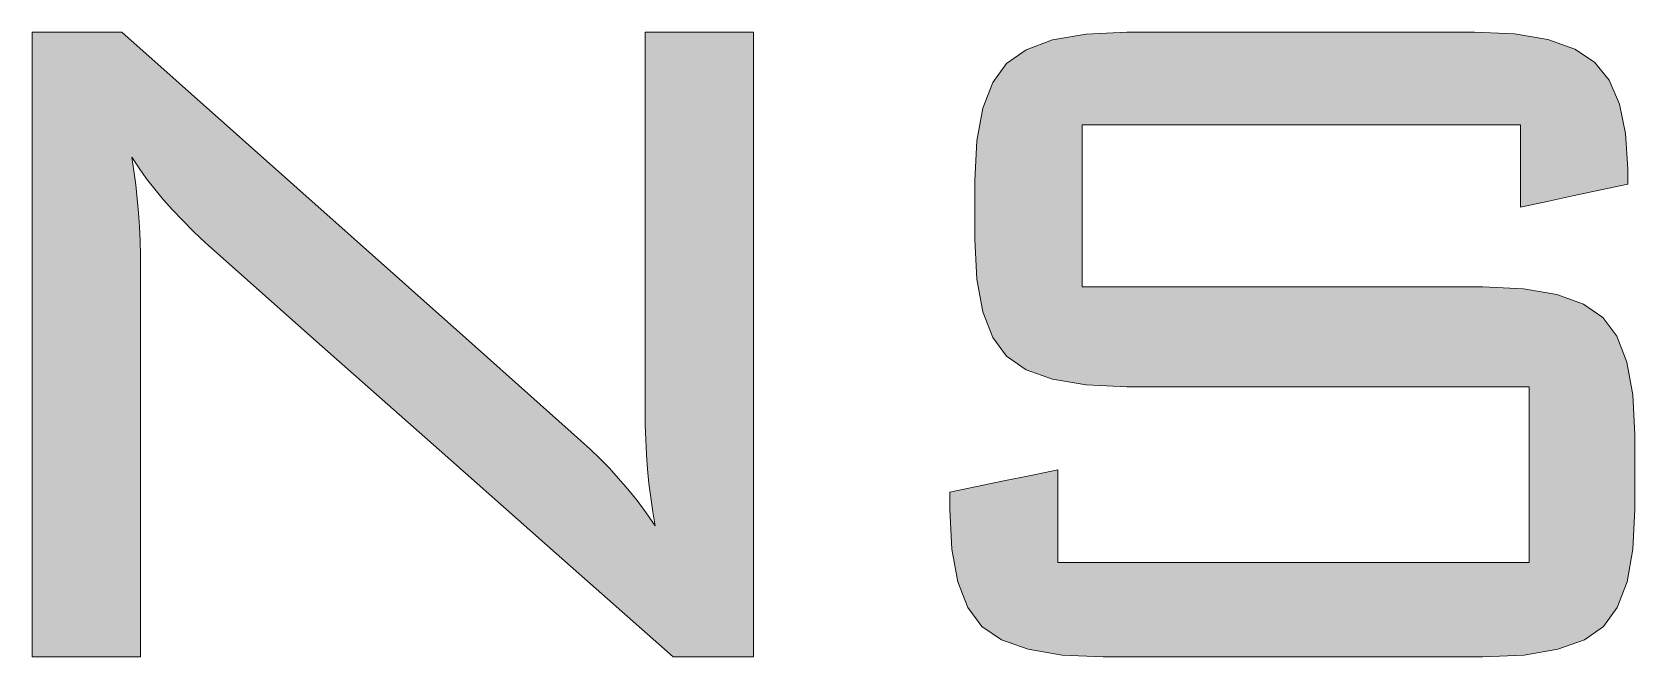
# Model space of a CAD drawing. Header units: inches. Extents: x 0.035 to 0.978, y -0.441 to -0.068.
# Drawn here: x 0.6578 to 0.7333, y -0.441 to -0.4116 of the extents above; entities that cross this region are included whole.
import ezdxf

# ---------------------------------------------------------------- set-up
doc = ezdxf.new("R2010")
doc.units = ezdxf.units.IN
doc.header["$MEASUREMENT"] = 0
doc.layers.add('Layer 1', color=7, linetype='Continuous')

# ---------------------------------------------------------------- blocks, each defined once
blk = doc.blocks.new('block 2')
at = {"layer": 'Layer 1'}
h = blk.add_hatch(color=7, dxfattribs=at)
h.dxf.hatch_style = 2
h.paths.add_polyline_path([(0.662462, -0.41748), (0.662558, -0.418124), (0.662643, -0.418774), (0.662716, -0.419432), (0.662774, -0.420098), (0.662817, -0.420753), (0.662847, -0.421414), (0.662864, -0.422074), (0.662869, -0.422729), (0.662869, -0.4273), (0.662869, -0.431871), (0.662869, -0.436442), (0.662869, -0.441013), (0.661591, -0.441013), (0.660312, -0.441013), (0.659034, -0.441013), (0.657756, -0.441013), (0.657756, -0.433655), (0.657756, -0.426297), (0.657756, -0.418939), (0.657756, -0.41158), (0.658813, -0.41158), (0.659871, -0.41158), (0.660929, -0.41158), (0.661987, -0.41158), (0.667389, -0.416389), (0.672791, -0.421197), (0.678192, -0.426005), (0.683594, -0.430813), (0.684059, -0.43123), (0.684516, -0.431668), (0.684963, -0.432126), (0.685398, -0.432604), (0.685833, -0.43311), (0.686264, -0.433651), (0.686693, -0.434229), (0.68712, -0.434842), (0.687006, -0.434178), (0.686907, -0.433511), (0.686823, -0.432841), (0.686754, -0.43217), (0.686708, -0.431483), (0.686674, -0.430784), (0.686653, -0.430073), (0.686646, -0.429348), (0.686646, -0.424906), (0.686646, -0.420464), (0.686646, -0.416022), (0.686646, -0.41158), (0.687924, -0.41158), (0.689202, -0.41158), (0.690481, -0.41158), (0.691759, -0.41158), (0.691759, -0.418939), (0.691759, -0.426297), (0.691759, -0.433655), (0.691759, -0.441013), (0.690809, -0.441013), (0.68986, -0.441013), (0.688911, -0.441013), (0.687961, -0.441013), (0.682451, -0.436137), (0.676941, -0.431261), (0.671431, -0.426385), (0.665921, -0.421509), (0.665369, -0.420977), (0.664854, -0.420459), (0.664378, -0.419954), (0.66394, -0.419461), (0.663536, -0.418978), (0.663155, -0.418486), (0.662798, -0.417986)])
h = blk.add_hatch(color=7, dxfattribs=at)
h.dxf.hatch_style = 2
h.paths.add_polyline_path([(0.727892, -0.415948), (0.722731, -0.415948), (0.71757, -0.415948), (0.712409, -0.415948), (0.707248, -0.415948), (0.707248, -0.417857), (0.707248, -0.419766), (0.707248, -0.421675), (0.707248, -0.423584), (0.711968, -0.423584), (0.716688, -0.423584), (0.721408, -0.423584), (0.726128, -0.423584), (0.728036, -0.423673), (0.729613, -0.423942), (0.730861, -0.424391), (0.731784, -0.425022), (0.732443, -0.425909), (0.732914, -0.427126), (0.733196, -0.42867), (0.73329, -0.430542), (0.73329, -0.431424), (0.73329, -0.432305), (0.73329, -0.433187), (0.73329, -0.434068), (0.733198, -0.435938), (0.732922, -0.437478), (0.73246, -0.43869), (0.731812, -0.439575), (0.730906, -0.440206), (0.729657, -0.440655), (0.728064, -0.440924), (0.726128, -0.441013), (0.721653, -0.441013), (0.717177, -0.441013), (0.712701, -0.441013), (0.708225, -0.441013), (0.706295, -0.440924), (0.704698, -0.440655), (0.703437, -0.440206), (0.702515, -0.439575), (0.701856, -0.43869), (0.701385, -0.437478), (0.701103, -0.435938), (0.701009, -0.434068), (0.701009, -0.433865), (0.701009, -0.433662), (0.701009, -0.433458), (0.701009, -0.433255), (0.702281, -0.43299), (0.703552, -0.432726), (0.704824, -0.432461), (0.706095, -0.432197), (0.706095, -0.433289), (0.706095, -0.43438), (0.706095, -0.435472), (0.706095, -0.436564), (0.711646, -0.436564), (0.717197, -0.436564), (0.722748, -0.436564), (0.728299, -0.436564), (0.728299, -0.434496), (0.728299, -0.432427), (0.728299, -0.430359), (0.728299, -0.42829), (0.723562, -0.42829), (0.718825, -0.42829), (0.714088, -0.42829), (0.709351, -0.42829), (0.707433, -0.428201), (0.70585, -0.427933), (0.704599, -0.427484), (0.703681, -0.426853), (0.70303, -0.425968), (0.702564, -0.424756), (0.702283, -0.423215), (0.702189, -0.421346), (0.702189, -0.420651), (0.702189, -0.419956), (0.702189, -0.419261), (0.702189, -0.418566), (0.702283, -0.416709), (0.702564, -0.415171), (0.70303, -0.413954), (0.703681, -0.413059), (0.704599, -0.41241), (0.70585, -0.411948), (0.707433, -0.411672), (0.709351, -0.41158), (0.713443, -0.41158), (0.717536, -0.41158), (0.721629, -0.41158), (0.725722, -0.41158), (0.727616, -0.411669), (0.729192, -0.411936), (0.73045, -0.412381), (0.731391, -0.413005), (0.73207, -0.413852), (0.732558, -0.41497), (0.732852, -0.41636), (0.732951, -0.418023), (0.732951, -0.418203), (0.732951, -0.418382), (0.732951, -0.418562), (0.732951, -0.418742), (0.731686, -0.419013), (0.730421, -0.419284), (0.729156, -0.419556), (0.727892, -0.419827), (0.727892, -0.418857), (0.727892, -0.417887), (0.727892, -0.416918)])
at = {"layer": 'Layer 1', "lineweight": 0}
for points in [[(0.662462, -0.41748), (0.662558, -0.418124), (0.662643, -0.418774), (0.662716, -0.419432), (0.662774, -0.420098), (0.662817, -0.420753), (0.662847, -0.421414), (0.662864, -0.422074), (0.662869, -0.422729), (0.662869, -0.4273), (0.662869, -0.431871), (0.662869, -0.436442), (0.662869, -0.441013), (0.661591, -0.441013), (0.660312, -0.441013), (0.659034, -0.441013), (0.657756, -0.441013), (0.657756, -0.433655), (0.657756, -0.426297), (0.657756, -0.418939), (0.657756, -0.41158), (0.658813, -0.41158), (0.659871, -0.41158), (0.660929, -0.41158), (0.661987, -0.41158), (0.667389, -0.416389), (0.672791, -0.421197), (0.678192, -0.426005), (0.683594, -0.430813), (0.684059, -0.43123), (0.684516, -0.431668), (0.684963, -0.432126), (0.685398, -0.432604), (0.685833, -0.43311), (0.686264, -0.433651), (0.686693, -0.434229), (0.68712, -0.434842), (0.687006, -0.434178), (0.686907, -0.433511), (0.686823, -0.432841), (0.686754, -0.43217), (0.686708, -0.431483), (0.686674, -0.430784), (0.686653, -0.430073), (0.686646, -0.429348), (0.686646, -0.424906), (0.686646, -0.420464), (0.686646, -0.416022), (0.686646, -0.41158), (0.687924, -0.41158), (0.689202, -0.41158), (0.690481, -0.41158), (0.691759, -0.41158), (0.691759, -0.418939), (0.691759, -0.426297), (0.691759, -0.433655), (0.691759, -0.441013), (0.690809, -0.441013), (0.68986, -0.441013), (0.688911, -0.441013), (0.687961, -0.441013), (0.682451, -0.436137), (0.676941, -0.431261), (0.671431, -0.426385), (0.665921, -0.421509), (0.665369, -0.420977), (0.664854, -0.420459), (0.664378, -0.419954), (0.66394, -0.419461), (0.663536, -0.418978), (0.663155, -0.418486), (0.662798, -0.417986), (0.662462, -0.41748), (0.662462, -0.41748)], [(0.727892, -0.415948), (0.722731, -0.415948), (0.71757, -0.415948), (0.712409, -0.415948), (0.707248, -0.415948), (0.707248, -0.417857), (0.707248, -0.419766), (0.707248, -0.421675), (0.707248, -0.423584), (0.711968, -0.423584), (0.716688, -0.423584), (0.721408, -0.423584), (0.726128, -0.423584), (0.728036, -0.423673), (0.729613, -0.423942), (0.730861, -0.424391), (0.731784, -0.425022), (0.732443, -0.425909), (0.732914, -0.427126), (0.733196, -0.42867), (0.73329, -0.430542), (0.73329, -0.431424), (0.73329, -0.432305), (0.73329, -0.433187), (0.73329, -0.434068), (0.733198, -0.435938), (0.732922, -0.437478), (0.73246, -0.43869), (0.731812, -0.439575), (0.730906, -0.440206), (0.729657, -0.440655), (0.728064, -0.440924), (0.726128, -0.441013), (0.721653, -0.441013), (0.717177, -0.441013), (0.712701, -0.441013), (0.708225, -0.441013), (0.706295, -0.440924), (0.704698, -0.440655), (0.703437, -0.440206), (0.702515, -0.439575), (0.701856, -0.43869), (0.701385, -0.437478), (0.701103, -0.435938), (0.701009, -0.434068), (0.701009, -0.433865), (0.701009, -0.433662), (0.701009, -0.433458), (0.701009, -0.433255), (0.702281, -0.43299), (0.703552, -0.432726), (0.704824, -0.432461), (0.706095, -0.432197), (0.706095, -0.433289), (0.706095, -0.43438), (0.706095, -0.435472), (0.706095, -0.436564), (0.711646, -0.436564), (0.717197, -0.436564), (0.722748, -0.436564), (0.728299, -0.436564), (0.728299, -0.434496), (0.728299, -0.432427), (0.728299, -0.430359), (0.728299, -0.42829), (0.723562, -0.42829), (0.718825, -0.42829), (0.714088, -0.42829), (0.709351, -0.42829), (0.707433, -0.428201), (0.70585, -0.427933), (0.704599, -0.427484), (0.703681, -0.426853), (0.70303, -0.425968), (0.702564, -0.424756), (0.702283, -0.423215), (0.702189, -0.421346), (0.702189, -0.420651), (0.702189, -0.419956), (0.702189, -0.419261), (0.702189, -0.418566), (0.702283, -0.416709), (0.702564, -0.415171), (0.70303, -0.413954), (0.703681, -0.413059), (0.704599, -0.41241), (0.70585, -0.411948), (0.707433, -0.411672), (0.709351, -0.41158), (0.713443, -0.41158), (0.717536, -0.41158), (0.721629, -0.41158), (0.725722, -0.41158), (0.727616, -0.411669), (0.729192, -0.411936), (0.73045, -0.412381), (0.731391, -0.413005), (0.73207, -0.413852), (0.732558, -0.41497), (0.732852, -0.41636), (0.732951, -0.418023), (0.732951, -0.418203), (0.732951, -0.418382), (0.732951, -0.418562), (0.732951, -0.418742), (0.731686, -0.419013), (0.730421, -0.419284), (0.729156, -0.419556), (0.727892, -0.419827), (0.727892, -0.418857), (0.727892, -0.417887), (0.727892, -0.416918), (0.727892, -0.415948), (0.727892, -0.415948)]]:
    blk.add_lwpolyline(points, dxfattribs=at)

msp = doc.modelspace()

# ---------------------------------------------------------------- block references
at = {"layer": 'Layer 1'}
msp.add_blockref('block 2', (0, 0), dxfattribs=at)

doc.saveas('drawing.dxf')
